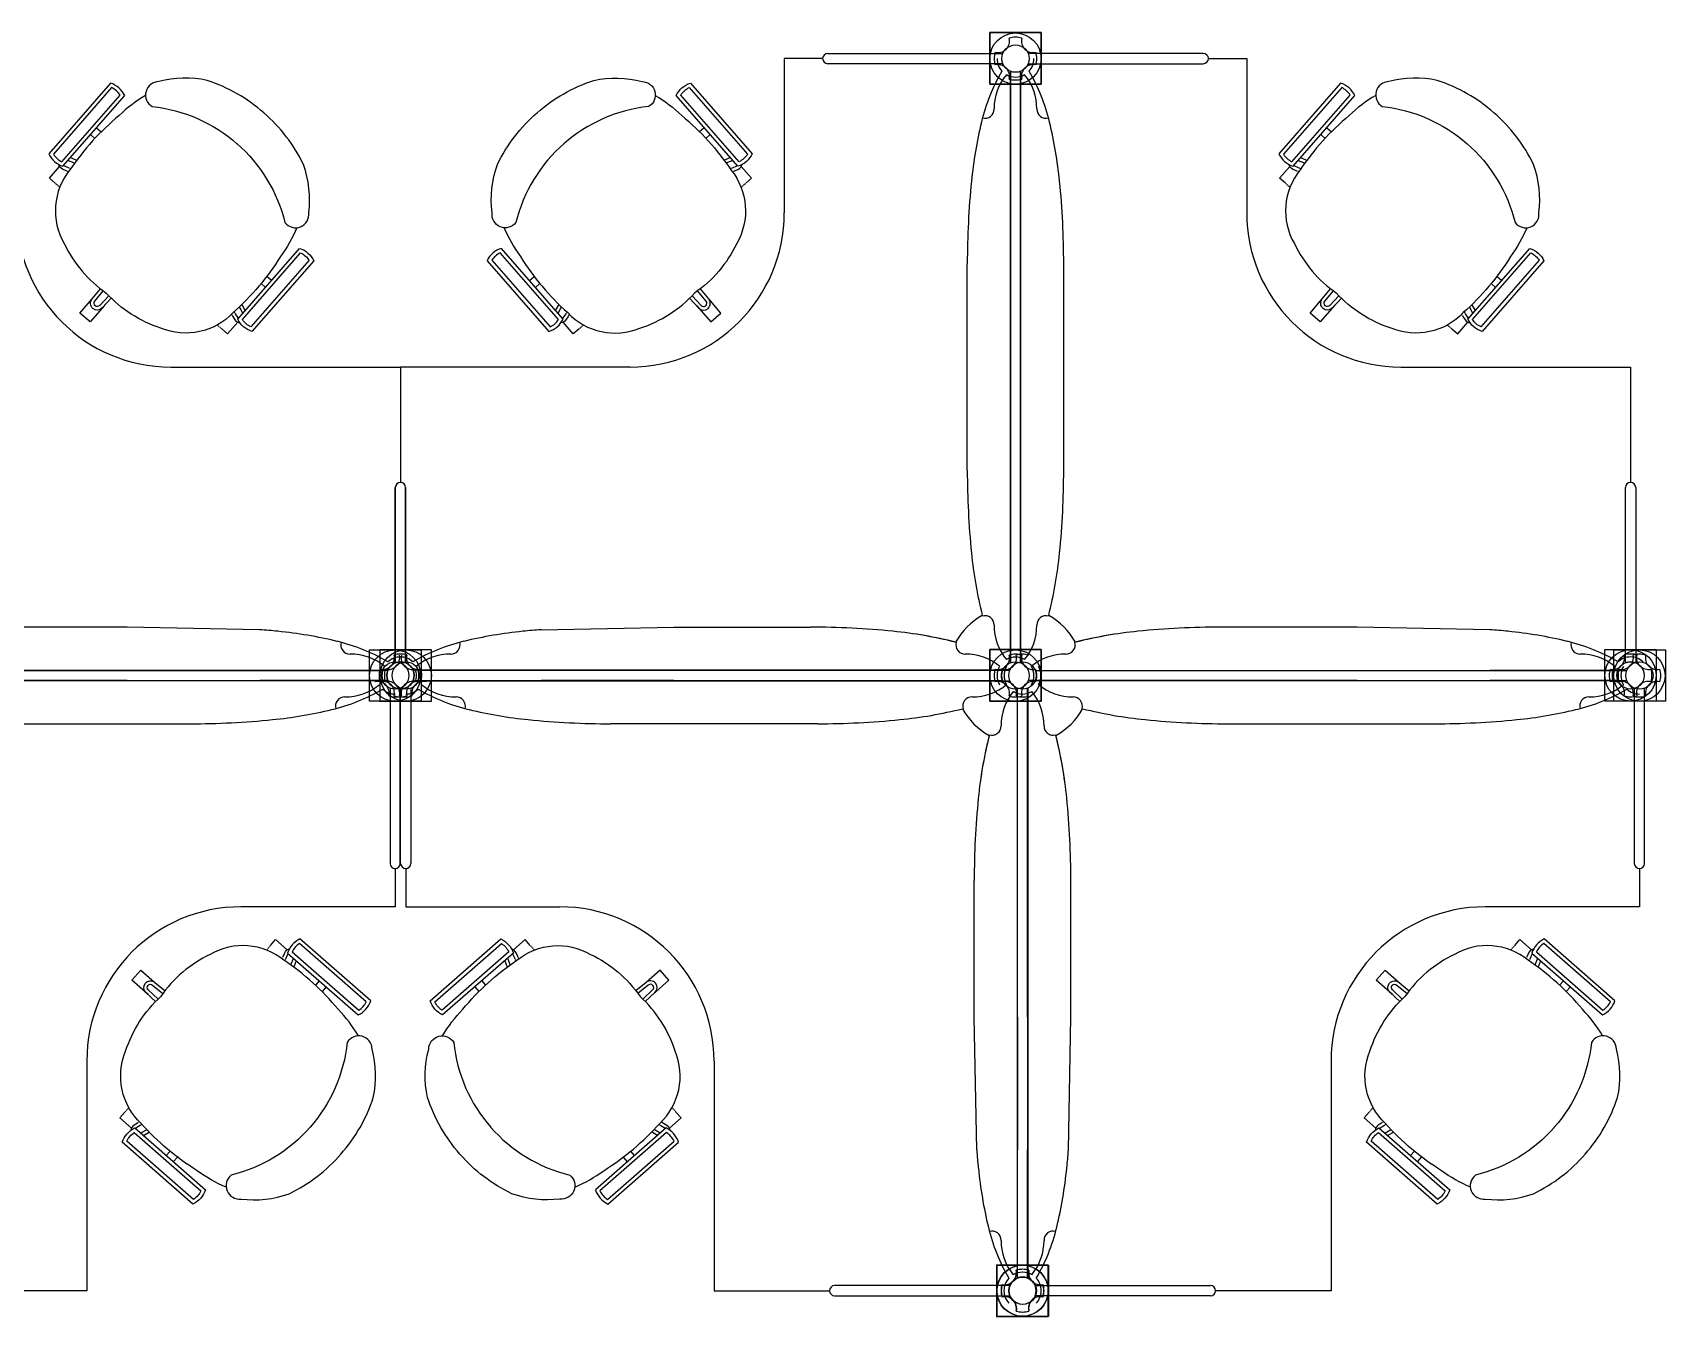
# Model space of a CAD drawing. Header units: centimetres. Extents: x 534 to 2907, y -1306 to 581.
# Drawn here: x 1540.4 to 1962.3, y -1306.2 to -974.5 of the extents above; entities that cross this region are included whole.
import ezdxf

# ---------------------------------------------------------------- set-up
doc = ezdxf.new("R2010")
doc.units = ezdxf.units.CM
doc.linetypes.add('CACHE', pattern=[0.375, 0.25, -0.125])
doc.layers.add('layer_1', color=175, linetype='Continuous')
doc.layers.add('layer_2', color=251, linetype='Continuous')

msp = doc.modelspace()

# ---------------------------------------------------------------- linework, layer by layer
at = {"layer": 'layer_1'}
for p, q in [((1734.59, -981.22), (1734.59, -1021.06)), ((1745.83, -979.9), (1791.12, -979.9)), ((1791.12, -982.55), (1745.83, -982.55)), ((1842.88, -979.9), (1797.59, -979.9)), ((1797.59, -982.55), (1842.88, -982.55)), ((1854.11, -981.22), (1854.11, -1021.06)), ((1793.03, -984.5), (1793.03, -1137.34)), ((1793.03, -1137.34), (1793.03, -984.5)), ((1795.68, -1137.34), (1795.68, -984.5)), ((1795.68, -984.5), (1795.68, -1137.34)), ((1556.91, -999.06), (1558.12, -1000.12)), ((1713.92, -999.06), (1712.71, -1000.12)), ((1874.78, -999.06), (1875.99, -1000.12)), ((1555.34, -1000.86), (1556.46, -1001.84)), ((1715.49, -1000.86), (1714.37, -1001.84)), ((1873.21, -1000.86), (1874.34, -1001.84)), ((1602.08, -1038.55), (1600.87, -1037.49)), ((1668.75, -1038.55), (1669.96, -1037.49)), ((1919.96, -1038.55), (1918.75, -1037.49)), ((1600.51, -1040.35), (1599.39, -1039.36)), ((1670.32, -1040.35), (1671.44, -1039.36)), ((1918.39, -1040.35), (1917.26, -1039.36)), ((1576.07, -1060.9), (1635.41, -1060.9)), ((1635.41, -1060.9), (1635.41, -1090.73)), ((1694.75, -1060.9), (1635.41, -1060.9)), ((1635.41, -1060.9), (1635.41, -1090.73)), ((1635.41, -1060.9), (1635.41, -1090.73)), ((1635.41, -1060.9), (1635.41, -1090.73)), ((1893.95, -1060.9), (1953.29, -1060.9)), ((1953.29, -1060.9), (1953.29, -1090.73)), ((1634.09, -1137.34), (1634.09, -1092.05)), ((1634.09, -1092.05), (1634.09, -1137.34)), ((1634.09, -1092.05), (1634.09, -1137.34)), ((1634.09, -1137.34), (1634.09, -1092.05)), ((1636.74, -1092.05), (1636.74, -1137.34)), ((1636.74, -1137.34), (1636.74, -1092.05)), ((1636.74, -1137.34), (1636.74, -1092.05)), ((1636.74, -1092.05), (1636.74, -1137.34)), ((1951.97, -1137.34), (1951.97, -1092.05)), ((1954.62, -1092.05), (1954.62, -1137.34)), ((1477.93, -1139.29), (1630.77, -1139.29)), ((1630.77, -1141.94), (1477.93, -1141.94)), ((1479.75, -1139.25), (1599.08, -1139.25)), ((1564.77, -1141.9), (1479.75, -1141.9)), ((1599.04, -1139.25), (1632.14, -1139.25)), ((1632.14, -1141.9), (1599.04, -1141.9)), ((1671.79, -1139.25), (1638.69, -1139.25)), ((1638.69, -1141.9), (1671.79, -1141.9)), ((1792.9, -1139.29), (1640.05, -1139.29)), ((1640.05, -1141.94), (1792.9, -1141.94)), ((1791.08, -1139.25), (1671.75, -1139.25)), ((1706.05, -1141.9), (1791.08, -1141.9)), ((1882.65, -1141.9), (1797.63, -1141.9)), ((1799.45, -1139.29), (1952.29, -1139.29)), ((1952.29, -1141.94), (1799.45, -1141.94)), ((1916.92, -1139.25), (1950.02, -1139.25)), ((1950.02, -1141.9), (1916.92, -1141.9)), ((1632.72, -1143.85), (1632.72, -1189.14)), ((1635.37, -1189.14), (1635.37, -1143.85)), ((1635.46, -1189.14), (1635.46, -1143.85)), ((1638.1, -1143.85), (1638.1, -1189.14)), ((1794.81, -1143.89), (1794.81, -1263.22)), ((1794.89, -1228.91), (1794.89, -1143.89)), ((1797.46, -1228.91), (1797.46, -1143.89)), ((1797.54, -1143.89), (1797.54, -1263.22)), ((1954.24, -1143.85), (1954.24, -1189.14)), ((1956.89, -1189.14), (1956.89, -1143.85)), ((1634.05, -1200.37), (1594.21, -1200.37)), ((1636.78, -1200.37), (1676.62, -1200.37)), ((1955.57, -1200.37), (1915.73, -1200.37)), ((1614.41, -1219.48), (1613.43, -1220.6)), ((1616.2, -1221.05), (1615.15, -1222.26)), ((1654.62, -1221.05), (1655.68, -1222.26)), ((1656.42, -1219.48), (1657.4, -1220.6)), ((1935.93, -1219.48), (1934.95, -1220.6)), ((1937.73, -1221.05), (1936.67, -1222.26)), ((1554.37, -1240.21), (1554.37, -1299.55)), ((1716.46, -1240.21), (1716.46, -1299.55)), ((1875.89, -1240.21), (1875.89, -1299.55)), ((1574.92, -1264.65), (1575.9, -1263.53)), ((1576.72, -1266.22), (1577.78, -1265.01)), ((1694.11, -1266.22), (1693.05, -1265.01)), ((1695.91, -1264.65), (1694.92, -1263.53)), ((1794.81, -1263.18), (1794.81, -1296.28)), ((1794.89, -1296.28), (1794.89, -1263.18)), ((1797.46, -1296.28), (1797.46, -1263.18)), ((1797.54, -1263.18), (1797.54, -1296.28)), ((1896.44, -1264.65), (1897.43, -1263.53)), ((1898.24, -1266.22), (1899.3, -1265.01)), ((1792.9, -1298.23), (1747.61, -1298.23)), ((1799.45, -1298.23), (1844.74, -1298.23)), ((1554.37, -1299.55), (1524.54, -1299.55)), ((1716.46, -1299.55), (1746.29, -1299.55)), ((1747.61, -1300.88), (1792.9, -1300.88)), ((1844.74, -1300.88), (1799.45, -1300.88)), ((1875.89, -1299.55), (1846.06, -1299.55))]:
    msp.add_line(p, q, dxfattribs=at)
at = {"layer": 'layer_1', "linetype": 'Continuous'}
for p, q in [((1744.5, -981.22), (1734.59, -981.22)), ((1844.2, -981.22), (1854.11, -981.22)), ((1564.77, -1141.9), (1599.04, -1141.9)), ((1706.05, -1141.9), (1671.79, -1141.9)), ((1882.65, -1141.9), (1916.92, -1141.9)), ((1634.05, -1190.47), (1634.05, -1200.37)), ((1636.78, -1190.47), (1636.78, -1200.37)), ((1955.57, -1190.47), (1955.57, -1200.37)), ((1794.89, -1228.91), (1794.89, -1263.18)), ((1797.46, -1228.91), (1797.46, -1263.18))]:
    msp.add_line(p, q, dxfattribs=at)
for points in [[(1787.73, -974.51), (1787.73, -987.84), (1800.97, -987.84), (1800.97, -974.51)], [(1800.97, -974.51), (1800.97, -987.84), (1787.73, -987.84), (1787.73, -974.51)], [(1640.76, -1147.24), (1627.42, -1147.24), (1627.42, -1133.99), (1640.76, -1133.99)], [(1630.07, -1147.24), (1643.4, -1147.24), (1643.4, -1133.99), (1630.07, -1133.99)], [(1787.73, -1133.91), (1787.73, -1147.24), (1800.97, -1147.24), (1800.97, -1133.91)], [(1800.97, -1133.91), (1800.97, -1147.24), (1787.73, -1147.24), (1787.73, -1133.91)], [(1959.91, -1133.87), (1959.91, -1147.2), (1946.67, -1147.2), (1946.67, -1133.87)], [(1962.28, -1147.24), (1948.95, -1147.24), (1948.95, -1133.99), (1962.28, -1133.99)], [(1789.43, -1306.18), (1802.76, -1306.18), (1802.76, -1292.93), (1789.43, -1292.93)], [(1802.92, -1306.18), (1789.59, -1306.18), (1789.59, -1292.93), (1802.92, -1292.93)]]:
    msp.add_lwpolyline(points, close=True, dxfattribs=at)
at = {"layer": 'layer_1'}
for points in [[(1593.12, -1003.16, -0.155221), (1605.56, -1023.6, 0.75956), (1611.72, -1021.03, 0.12086), (1610.35, -1008.61, 0.103151), (1600.1, -995.23, 0.103151), (1585.47, -986.86, 0.12086), (1572.98, -987.17, 0.75956), (1571.26, -993.61, -0.155221), (1593.18, -1003.21)], [(1677.71, -1003.16, 0.155221), (1665.26, -1023.6, -0.75956), (1659.11, -1021.03, -0.12086), (1660.48, -1008.61, -0.103151), (1670.72, -995.23, -0.103151), (1685.36, -986.86, -0.12086), (1697.85, -987.17, -0.75956), (1699.57, -993.61, 0.155221), (1677.65, -1003.21)], [(1911, -1003.16, -0.155221), (1923.44, -1023.6, 0.75956), (1929.6, -1021.03, 0.12086), (1928.23, -1008.61, 0.103151), (1917.98, -995.23, 0.103151), (1903.35, -986.86, 0.12086), (1890.86, -987.17, 0.75956), (1889.14, -993.61, -0.155221), (1911.06, -1003.21)], [(1569.56, -990.72, 0.057489), (1562.71, -995.94, 0.071475), (1550, -1009.97, 0.311745), (1548.53, -1029.01, 0.130308), (1559.4, -1041.79)], [(1701.27, -990.72, -0.057489), (1708.12, -995.94, -0.071475), (1720.83, -1009.97, -0.311745), (1722.3, -1029.01, -0.130308), (1711.42, -1041.79)], [(1887.43, -990.72, 0.057489), (1880.58, -995.94, 0.071475), (1867.88, -1009.97, 0.311745), (1866.41, -1029.01, 0.130308), (1877.28, -1041.79)], [(1549.52, -1007.51), (1550.9, -1008.05, 0.491323)], [(1550.15, -1006.79), (1551.52, -1007.33, 0.491323)], [(1720.68, -1006.79), (1719.3, -1007.33, -0.491323)], [(1721.3, -1007.51), (1719.93, -1008.05, -0.491323)], [(1867.4, -1007.51), (1868.77, -1008.05, 0.491323)], [(1868.03, -1006.79), (1869.4, -1007.33, 0.491323)], [(1549.03, -1010.19), (1548.08, -1009.75, -0.22938), (1547.11, -1008.56)], [(1549.64, -1009.48), (1548.46, -1008.93, -0.040993), (1548.34, -1008.86)], [(1721.18, -1009.48), (1722.37, -1008.93, 0.040993), (1722.49, -1008.86)], [(1721.8, -1010.19), (1722.74, -1009.75, 0.22938), (1723.71, -1008.56)], [(1866.91, -1010.19), (1865.96, -1009.75, -0.22938), (1864.99, -1008.56)], [(1867.52, -1009.48), (1866.34, -1008.93, -0.040993), (1866.22, -1008.86)], [(1608.66, -1024.9, -0.057489), (1604.4, -1032.38, -0.071475), (1592.19, -1046.85, -0.311745), (1573.52, -1050.85, -0.130308), (1559.4, -1041.79)], [(1662.17, -1024.9, 0.057489), (1666.43, -1032.38, 0.071475), (1678.64, -1046.85, 0.311745), (1697.3, -1050.85, 0.130308), (1711.43, -1041.79)], [(1926.53, -1024.9, -0.057489), (1922.28, -1032.38, -0.071475), (1910.07, -1046.85, -0.311745), (1891.4, -1050.85, -0.130308), (1877.28, -1041.79)], [(1560.69, -1043.13), (1558.38, -1045.63, -0.971301), (1555.74, -1043.32), (1557.9, -1040.69, 0.491323)], [(1560.06, -1042.49), (1557.72, -1045.02, -0.971301), (1556.43, -1043.89), (1558.62, -1041.23, 0.491323)], [(1710.13, -1043.13), (1712.45, -1045.63, 0.971301), (1715.09, -1043.32), (1712.92, -1040.69, -0.491323)], [(1710.77, -1042.49), (1713.11, -1045.02, 0.971301), (1714.4, -1043.89), (1712.21, -1041.23, -0.491323)], [(1878.57, -1043.13), (1876.26, -1045.63, -0.971301), (1873.62, -1043.32), (1875.78, -1040.69, 0.491323)], [(1877.94, -1042.49), (1875.6, -1045.02, -0.971301), (1874.31, -1043.89), (1876.5, -1041.23, 0.491323)], [(1594.69, -1047), (1593.96, -1045.69, -0.491323)], [(1595.32, -1046.29), (1594.58, -1044.97, -0.491323)], [(1675.51, -1046.29), (1676.25, -1044.97, 0.491323)], [(1676.14, -1047), (1676.87, -1045.69, 0.491323)], [(1912.57, -1047), (1911.83, -1045.69, -0.491323)], [(1913.2, -1046.29), (1912.46, -1044.97, -0.491323)], [(1592.09, -1047.82), (1592.65, -1048.7, 0.230699), (1593.96, -1049.51)], [(1592.7, -1047.12), (1593.4, -1048.22, 0.049806), (1593.51, -1048.35)], [(1678.74, -1047.82), (1678.18, -1048.7, -0.230699), (1676.87, -1049.51)], [(1678.12, -1047.12), (1677.42, -1048.22, -0.049806), (1677.32, -1048.35)], [(1909.97, -1047.82), (1910.53, -1048.7, 0.230699), (1911.84, -1049.51)], [(1910.58, -1047.12), (1911.28, -1048.22, 0.049806), (1911.39, -1048.35)], [(1624.55, -1233.7, 0.057489), (1619.33, -1226.85, 0.071475), (1605.3, -1214.14, 0.311745), (1586.26, -1212.67, 0.130308), (1573.47, -1223.54)], [(1646.28, -1233.7, -0.057489), (1651.5, -1226.85, -0.071475), (1665.53, -1214.14, -0.311745), (1684.57, -1212.67, -0.130308), (1697.35, -1223.54)], [(1946.07, -1233.7, 0.057489), (1940.85, -1226.85, 0.071475), (1926.82, -1214.14, 0.311745), (1907.78, -1212.67, 0.130308), (1894.99, -1223.54)], [(1605.08, -1213.17), (1605.52, -1212.22, -0.22938), (1606.7, -1211.25)], [(1605.79, -1213.79), (1606.33, -1212.6, -0.040993), (1606.4, -1212.48)], [(1607.76, -1213.66), (1607.22, -1215.04, 0.491323)], [(1608.48, -1214.29), (1607.94, -1215.66, 0.491323)], [(1662.35, -1214.29), (1662.89, -1215.66, -0.491323)], [(1663.07, -1213.66), (1663.61, -1215.04, -0.491323)], [(1665.74, -1213.17), (1665.31, -1212.22, 0.22938), (1664.12, -1211.25)], [(1665.04, -1213.79), (1664.49, -1212.6, 0.040993), (1664.42, -1212.48)], [(1926.6, -1213.17), (1927.04, -1212.22, -0.22938), (1928.23, -1211.25)], [(1927.31, -1213.79), (1927.86, -1212.6, -0.040993), (1927.93, -1212.48)], [(1929.28, -1213.66), (1928.74, -1215.04, 0.491323)], [(1930, -1214.29), (1929.46, -1215.66, 0.491323)], [(1572.14, -1224.84), (1569.64, -1222.52, -0.971301), (1571.95, -1219.88), (1574.58, -1222.04, 0.491323)], [(1572.77, -1224.2), (1570.25, -1221.86, -0.971301), (1571.38, -1220.57), (1574.04, -1222.76, 0.491323)], [(1698.69, -1224.84), (1701.19, -1222.52, 0.971301), (1698.88, -1219.88), (1696.25, -1222.04, -0.491323)], [(1698.05, -1224.2), (1700.58, -1221.86, 0.971301), (1699.45, -1220.57), (1696.79, -1222.76, -0.491323)], [(1893.66, -1224.84), (1891.16, -1222.52, -0.971301), (1893.47, -1219.88), (1896.1, -1222.04, 0.491323)], [(1894.3, -1224.2), (1891.77, -1221.86, -0.971301), (1892.9, -1220.57), (1895.56, -1222.76, 0.491323)], [(1590.37, -1272.8, -0.057489), (1582.88, -1268.54, -0.071475), (1568.41, -1256.33, -0.311745), (1564.41, -1237.66, -0.130308), (1573.48, -1223.54)], [(1680.46, -1272.8, 0.057489), (1687.94, -1268.54, 0.071475), (1702.41, -1256.33, 0.311745), (1706.41, -1237.66, 0.130308), (1697.35, -1223.54)], [(1911.89, -1272.8, -0.057489), (1904.41, -1268.54, -0.071475), (1889.94, -1256.33, -0.311745), (1885.93, -1237.66, -0.130308), (1895, -1223.54)], [(1612.11, -1257.26, -0.155221), (1591.67, -1269.7, 0.75956), (1594.24, -1275.86, 0.12086), (1606.66, -1274.49, 0.103151), (1620.04, -1264.24, 0.103151), (1628.41, -1249.61, 0.12086), (1628.1, -1237.12, 0.75956), (1621.66, -1235.4, -0.155221), (1612.06, -1257.32)], [(1658.72, -1257.26, 0.155221), (1679.16, -1269.7, -0.75956), (1676.59, -1275.86, -0.12086), (1664.17, -1274.49, -0.103151), (1650.79, -1264.24, -0.103151), (1642.42, -1249.61, -0.12086), (1642.73, -1237.12, -0.75956), (1649.17, -1235.4, 0.155221), (1658.77, -1257.32)], [(1933.63, -1257.26, -0.155221), (1913.19, -1269.7, 0.75956), (1915.76, -1275.86, 0.12086), (1928.18, -1274.49, 0.103151), (1941.56, -1264.24, 0.103151), (1949.93, -1249.61, 0.12086), (1949.62, -1237.12, 0.75956), (1943.18, -1235.4, -0.155221), (1933.58, -1257.32)], [(1567.45, -1256.23), (1566.57, -1256.79, 0.230699), (1565.76, -1258.1)], [(1568.15, -1256.84), (1567.05, -1257.55, 0.049806), (1566.91, -1257.65)], [(1702.68, -1256.84), (1703.78, -1257.55, -0.049806), (1703.91, -1257.65)], [(1703.38, -1256.23), (1704.26, -1256.79, -0.230699), (1705.06, -1258.1)], [(1888.97, -1256.23), (1888.09, -1256.79, 0.230699), (1887.28, -1258.1)], [(1889.67, -1256.84), (1888.57, -1257.55, 0.049806), (1888.44, -1257.65)], [(1568.26, -1258.83), (1569.58, -1258.1, -0.491323)], [(1568.98, -1259.46), (1570.3, -1258.72, -0.491323)], [(1701.85, -1259.46), (1700.53, -1258.72, 0.491323)], [(1702.56, -1258.83), (1701.25, -1258.1, 0.491323)], [(1889.79, -1258.83), (1891.1, -1258.1, -0.491323)], [(1890.5, -1259.46), (1891.82, -1258.72, -0.491323)]]:
    msp.add_lwpolyline(points, format="xyb", dxfattribs=at)
for points in [[(1544.52, -1005.81, 0.207753), (1548.2, -1009.03), (1564.17, -990.76, 0.207753), (1560.49, -987.54)], [(1726.31, -1005.81, -0.207753), (1722.63, -1009.03), (1706.66, -990.76, -0.207753), (1710.34, -987.54)], [(1862.4, -1005.81, 0.207753), (1866.07, -1009.03), (1882.04, -990.76, 0.207753), (1878.37, -987.54)], [(1597.05, -1051.73, -0.207753), (1593.37, -1048.51), (1609.34, -1030.24, -0.207753), (1613.02, -1033.46)], [(1673.78, -1051.73, 0.207753), (1677.46, -1048.51), (1661.49, -1030.24, 0.207753), (1657.81, -1033.46)], [(1914.92, -1051.73, -0.207753), (1911.25, -1048.51), (1927.22, -1030.24, -0.207753), (1930.9, -1033.46)], [(1609.45, -1208.66, 0.207753), (1606.24, -1212.34), (1624.51, -1228.31, 0.207753), (1627.73, -1224.63)], [(1661.37, -1208.66, -0.207753), (1664.59, -1212.34), (1646.32, -1228.31, -0.207753), (1643.1, -1224.63)], [(1930.98, -1208.66, 0.207753), (1927.76, -1212.34), (1946.03, -1228.31, 0.207753), (1949.25, -1224.63)], [(1563.54, -1261.19, -0.207753), (1566.75, -1257.51), (1585.02, -1273.48, -0.207753), (1581.81, -1277.16)], [(1707.29, -1261.19, 0.207753), (1704.07, -1257.51), (1685.8, -1273.48, 0.207753), (1689.02, -1277.16)], [(1885.06, -1261.19, -0.207753), (1888.28, -1257.51), (1906.55, -1273.48, -0.207753), (1903.33, -1277.16)]]:
    msp.add_lwpolyline(points, format="xyb", close=True, dxfattribs=at)
at = {"layer": 'layer_1', "linetype": 'CACHE'}
for points in [[(1550.9, -1008.05), (1551.25, -1008.19, 0.491323)], [(1551.52, -1007.33), (1551.79, -1007.44, 0.491323)], [(1719.3, -1007.33), (1719.03, -1007.44, -0.491323)], [(1719.93, -1008.05), (1719.58, -1008.19, -0.491323)], [(1868.77, -1008.05), (1869.12, -1008.19, 0.491323)], [(1869.4, -1007.33), (1869.67, -1007.44, 0.491323)], [(1549.62, -1010.46), (1549.03, -1010.19, -0.971301)], [(1550.17, -1009.72), (1549.64, -1009.48, -0.971301)], [(1720.66, -1009.72), (1721.18, -1009.48, 0.971301)], [(1721.21, -1010.46), (1721.8, -1010.19, 0.971301)], [(1867.5, -1010.46), (1866.91, -1010.19, -0.971301)], [(1868.05, -1009.72), (1867.52, -1009.48, -0.971301)], [(1593.96, -1045.69), (1593.79, -1045.39, -0.491323)], [(1594.58, -1044.97), (1594.46, -1044.74, -0.491323)], [(1676.25, -1044.97), (1676.37, -1044.74, 0.491323)], [(1676.87, -1045.69), (1677.04, -1045.39, 0.491323)], [(1911.83, -1045.69), (1911.67, -1045.39, -0.491323)], [(1912.46, -1044.97), (1912.33, -1044.74, -0.491323)], [(1591.76, -1047.3), (1592.09, -1047.82, 0.971301)], [(1592.41, -1046.66), (1592.7, -1047.12, 0.971301)], [(1678.42, -1046.66), (1678.12, -1047.12, -0.971301)], [(1679.07, -1047.3), (1678.74, -1047.82, -0.971301)], [(1909.63, -1047.3), (1909.97, -1047.82, 0.971301)], [(1910.29, -1046.66), (1910.58, -1047.12, 0.971301)], [(1604.81, -1213.76), (1605.08, -1213.17, -0.971301)], [(1605.54, -1214.31), (1605.79, -1213.79, -0.971301)], [(1607.22, -1215.04), (1607.08, -1215.39, 0.491323)], [(1663.61, -1215.04), (1663.75, -1215.39, -0.491323)], [(1665.28, -1214.31), (1665.04, -1213.79, 0.971301)], [(1666.02, -1213.76), (1665.74, -1213.17, 0.971301)], [(1926.33, -1213.76), (1926.6, -1213.17, -0.971301)], [(1927.07, -1214.31), (1927.31, -1213.79, -0.971301)], [(1928.74, -1215.04), (1928.6, -1215.39, 0.491323)], [(1607.94, -1215.66), (1607.83, -1215.94, 0.491323)], [(1662.89, -1215.66), (1663, -1215.94, -0.491323)], [(1929.46, -1215.66), (1929.35, -1215.94, 0.491323)], [(1567.97, -1255.9), (1567.45, -1256.23, 0.971301)], [(1568.61, -1256.55), (1568.15, -1256.84, 0.971301)], [(1702.22, -1256.55), (1702.68, -1256.84, -0.971301)], [(1702.86, -1255.9), (1703.38, -1256.23, -0.971301)], [(1889.49, -1255.9), (1888.97, -1256.23, 0.971301)], [(1890.13, -1256.55), (1889.67, -1256.84, 0.971301)], [(1569.58, -1258.1), (1569.88, -1257.93, -0.491323)], [(1570.3, -1258.72), (1570.53, -1258.6, -0.491323)], [(1700.53, -1258.72), (1700.3, -1258.6, 0.491323)], [(1701.25, -1258.1), (1700.94, -1257.93, 0.491323)], [(1891.1, -1258.1), (1891.4, -1257.93, -0.491323)], [(1891.82, -1258.72), (1892.05, -1258.6, -0.491323)]]:
    msp.add_lwpolyline(points, format="xyb", dxfattribs=at)
at = {"layer": 'layer_1'}
for points in [[(1546.2, -1013.42), (1544.71, -1012.12), (1547.34, -1009.1)], [(1724.63, -1013.42), (1726.12, -1012.12), (1723.48, -1009.1)], [(1864.08, -1013.42), (1862.59, -1012.12), (1865.22, -1009.1)], [(1558.9, -1045.04), (1555.22, -1049.25), (1552.59, -1046.95), (1555.75, -1043.32)], [(1711.92, -1045.04), (1715.6, -1049.25), (1718.24, -1046.95), (1715.08, -1043.32)], [(1876.78, -1045.04), (1873.1, -1049.25), (1870.46, -1046.95), (1873.63, -1043.32)], [(1589.26, -1051.06), (1590.75, -1052.36), (1593.39, -1049.35)], [(1681.57, -1051.06), (1680.07, -1052.36), (1677.44, -1049.35)], [(1907.14, -1051.06), (1908.63, -1052.36), (1911.26, -1049.35)], [(1601.85, -1210.34), (1603.15, -1208.85), (1606.17, -1211.48)], [(1668.98, -1210.34), (1667.68, -1208.85), (1664.66, -1211.48)], [(1923.37, -1210.34), (1924.67, -1208.85), (1927.69, -1211.48)], [(1570.23, -1223.04), (1566.02, -1219.36), (1568.32, -1216.73), (1571.94, -1219.89)], [(1700.6, -1223.04), (1704.81, -1219.36), (1702.51, -1216.73), (1698.88, -1219.89)], [(1891.75, -1223.04), (1887.54, -1219.36), (1889.84, -1216.73), (1893.47, -1219.89)], [(1564.21, -1253.4), (1562.9, -1254.89), (1565.92, -1257.53)], [(1706.62, -1253.4), (1707.92, -1254.89), (1704.91, -1257.53)], [(1885.73, -1253.4), (1884.43, -1254.89), (1887.44, -1257.53)]]:
    msp.add_lwpolyline(points, dxfattribs=at)
at = {"layer": 'layer_1', "linetype": 'CACHE'}
for points in [[(1547.5, -1014.2), (1547.32, -1014.4), (1546.2, -1013.42)], [(1723.33, -1014.2), (1723.51, -1014.4), (1724.63, -1013.42)], [(1865.38, -1014.2), (1865.2, -1014.4), (1864.08, -1013.42)], [(1588.26, -1049.94), (1588.14, -1050.08), (1589.26, -1051.06)], [(1682.57, -1049.94), (1682.69, -1050.08), (1681.57, -1051.06)], [(1906.14, -1049.94), (1906.02, -1050.08), (1907.14, -1051.06)], [(1601.07, -1211.64), (1600.87, -1211.46), (1601.85, -1210.34)], [(1669.75, -1211.64), (1669.96, -1211.46), (1668.98, -1210.34)], [(1922.59, -1211.64), (1922.39, -1211.46), (1923.37, -1210.34)], [(1565.33, -1252.4), (1565.19, -1252.28), (1564.21, -1253.4)], [(1705.5, -1252.4), (1705.64, -1252.28), (1706.62, -1253.4)], [(1886.85, -1252.4), (1886.71, -1252.28), (1885.73, -1253.4)]]:
    msp.add_lwpolyline(points, dxfattribs=at)
at = {"layer": 'layer_1'}
for centre, radius, start, end in [((1745.83, -981.22), 1.32, 90, 270), ((1842.88, -981.22), 1.32, 270, 90), ((1635.41, -1092.05), 1.32, 0, 180), ((1635.41, -1092.05), 1.32, 0, 180), ((1635.41, -1092.05), 1.32, 0, 180), ((1635.41, -1092.05), 1.32, 0, 180), ((1635.41, -1092.05), 1.32, 0, 180), ((1635.41, -1092.05), 1.32, 0, 180), ((1635.41, -1092.05), 1.32, 0, 180), ((1635.41, -1092.05), 1.32, 0, 180), ((1953.29, -1092.05), 1.32, 0, 180), ((1953.29, -1092.05), 1.32, 0, 180), ((1635.41, -1140.62), 3.53, 67.9757, 112.0243), ((1635.41, -1140.62), 3.53, 67.9757, 112.0243), ((1635.41, -1140.62), 3.53, 67.9757, 112.0243), ((1635.41, -1140.62), 3.53, 67.9757, 112.0243), ((1953.29, -1140.62), 3.53, 67.9757, 112.0243), ((1635.41, -1140.58), 3.53, 157.9757, 202.0243), ((1635.41, -1140.58), 3.53, 157.9757, 202.0243), ((1635.41, -1140.58), 3.53, 337.9757, 22.0243), ((1635.41, -1140.58), 3.53, 337.9757, 22.0243), ((1953.29, -1140.58), 3.53, 157.9757, 202.0243), ((1634.05, -1189.14), 1.32, 180, 0), ((1636.78, -1189.14), 1.32, 180, 0), ((1955.57, -1189.14), 1.32, 180, 0), ((1747.61, -1299.55), 1.32, 90, 270), ((1747.61, -1299.55), 1.32, 90, 270), ((1796.17, -1299.55), 3.53, 157.9757, 202.0243), ((1796.14, -1299.55), 3.53, 67.9757, 112.0243), ((1796.21, -1299.55), 3.53, 67.9757, 112.0243), ((1796.17, -1299.55), 3.53, 337.9757, 22.0243), ((1844.74, -1299.55), 1.32, 270, 90), ((1844.74, -1299.55), 1.32, 270, 90)]:
    msp.add_arc(centre, radius, start, end, dxfattribs=at)
at = {"layer": 'layer_1', "linetype": 'Continuous'}
for centre, start, end in [((1576.07, -1021.06), 180, 270), ((1694.75, -1021.06), 270, 0), ((1893.95, -1021.06), 180, 270), ((1594.21, -1240.21), 90, 180), ((1676.62, -1240.21), 0, 90), ((1915.73, -1240.21), 90, 180)]:
    msp.add_arc(centre, 39.84, start, end, dxfattribs=at)
at = {"layer": 'layer_2', "linetype": 'Continuous'}
for p, q in [((1781.9, -1087.6), (1781.9, -1034.2)), ((1806.8, -1087.6), (1806.8, -1034.2)), ((1564.77, -1128.13), (1529.45, -1128.13)), ((1564.77, -1128.13), (1529.45, -1128.13)), ((1599.04, -1128.77), (1564.77, -1128.13)), ((1671.79, -1128.77), (1706.05, -1128.13)), ((1706.05, -1128.13), (1741.37, -1128.13)), ((1706.05, -1128.13), (1741.37, -1128.13)), ((1882.65, -1128.13), (1847.33, -1128.13)), ((1882.65, -1128.13), (1847.33, -1128.13)), ((1916.92, -1128.77), (1882.65, -1128.13)), ((1527.67, -1153.07), (1581.07, -1153.07)), ((1743.16, -1153.07), (1689.76, -1153.07)), ((1849.19, -1153.07), (1902.59, -1153.07)), ((1783.69, -1228.91), (1783.69, -1193.6)), ((1783.69, -1228.91), (1783.69, -1193.6)), ((1808.66, -1228.91), (1808.66, -1193.6)), ((1808.66, -1228.91), (1808.66, -1193.6)), ((1784.33, -1263.18), (1783.69, -1228.91)), ((1808.02, -1263.18), (1808.66, -1228.91))]:
    msp.add_line(p, q, dxfattribs=at)
for points in [[(1545.73, -1005.94, 0.143707), (1547.9, -1007.85), (1562.96, -990.63, 0.143707), (1560.78, -988.72)], [(1725.1, -1005.94, -0.143707), (1722.92, -1007.85), (1707.87, -990.63, -0.143707), (1710.05, -988.72)], [(1863.6, -1005.94, 0.143707), (1865.78, -1007.85), (1880.84, -990.63, 0.143707), (1878.66, -988.72)], [(1596.76, -1050.55, -0.143707), (1594.58, -1048.65), (1609.63, -1031.42, -0.143707), (1611.81, -1033.33)], [(1674.07, -1050.55, 0.143707), (1676.25, -1048.65), (1661.19, -1031.42, 0.143707), (1659.02, -1033.33)], [(1914.63, -1050.55, -0.143707), (1912.46, -1048.65), (1927.51, -1031.42, -0.143707), (1929.69, -1033.33)], [(1609.32, -1209.87, 0.143707), (1607.42, -1212.04), (1624.64, -1227.1, 0.143707), (1626.55, -1224.92)], [(1661.5, -1209.87, -0.143707), (1663.41, -1212.04), (1646.18, -1227.1, -0.143707), (1644.28, -1224.92)], [(1930.85, -1209.87, 0.143707), (1928.94, -1212.04), (1946.16, -1227.1, 0.143707), (1948.07, -1224.92)], [(1564.72, -1260.9, -0.143707), (1566.62, -1258.72), (1583.84, -1273.77, -0.143707), (1581.94, -1275.95)], [(1706.11, -1260.9, 0.143707), (1704.2, -1258.72), (1686.98, -1273.77, 0.143707), (1688.89, -1275.95)], [(1886.24, -1260.9, -0.143707), (1888.14, -1258.72), (1905.37, -1273.77, -0.143707), (1903.46, -1275.95)]]:
    msp.add_lwpolyline(points, format="xyb", close=True, dxfattribs=at)
for centre, radius in [((1794.35, -981.22), 6.62), ((1794.35, -981.22), 6.62), ((1794.35, -981.22, 89.18), 3.53), ((1794.35, -981.22, 89.18), 3.53), ((1634.05, -1140.62), 6.62), ((1636.78, -1140.62), 6.62), ((1794.35, -1140.62), 6.62), ((1794.35, -1140.62), 6.62), ((1953.29, -1140.58), 6.62), ((1955.57, -1140.62), 6.62), ((1634.05, -1140.62, 89.18), 3.53), ((1635.41, -1140.58), 3.53), ((1635.41, -1140.58), 3.53), ((1635.41, -1140.58), 3.53), ((1635.41, -1140.58), 3.53), ((1636.78, -1140.62, 89.18), 3.53), ((1794.35, -1140.62), 3.53), ((1794.35, -1140.62), 3.53), ((1796.17, -1140.62), 3.53), ((1796.17, -1140.62), 3.53), ((1953.29, -1140.58), 3.53), ((1955.57, -1140.62, 89.18), 3.53), ((1796.14, -1299.55), 6.62), ((1796.21, -1299.55), 6.62), ((1796.14, -1299.55), 3.53), ((1796.21, -1299.55), 3.53)]:
    msp.add_circle(centre, radius, dxfattribs=at)
for centre, radius, start, end in [((1789.77, -976.64), 3.04, 256.8555, 13.1445), ((1789.77, -976.64), 3.04, 256.8555, 13.1445), ((1794.35, -981.22), 5.52, 72.8771, 107.1229), ((1794.35, -981.22), 5.52, 72.8771, 107.1229), ((1798.94, -976.64), 3.04, 166.8555, 283.1445), ((1798.94, -976.64), 3.04, 166.8555, 283.1445), ((1794.35, -981.22), 5.52, 162.8771, 197.1229), ((1794.35, -981.22), 5.52, 162.8771, 197.1229), ((1789.77, -985.8), 3.04, 346.8555, 103.1445), ((1789.77, -985.8), 3.04, 346.8555, 103.1445), ((1794.35, -981.22), 4.77, 180, 222.5131), ((1798.94, -985.8), 3.04, 76.8555, 193.1445), ((1798.94, -985.8), 3.04, 76.8555, 193.1445), ((1794.35, -981.22), 4.77, 317.4869, 0), ((1794.35, -981.22), 5.52, 342.8771, 17.1229), ((1794.35, -981.22), 5.52, 342.8771, 17.1229), ((1833.04, -1009.04), 48.84, 149.7656, 166.4729), ((1802.44, -994.07), 13.6, 140.2115, 180.686), ((1794.35, -981.22), 4.77, 240.344, 270), ((1794.35, -981.22), 4.77, 240.344, 270), ((1794.35, -981.22), 5.52, 252.8771, 287.1229), ((1794.35, -981.22), 5.52, 252.8771, 287.1229), ((1794.35, -981.22), 4.77, 270, 299.656), ((1794.35, -981.22), 4.77, 270, 299.656), ((1786.26, -994.07), 13.6, 359.314, 39.7885), ((1755.67, -1009.04), 48.84, 13.5271, 30.2344), ((1786.46, -994.26), 2.38, 254.3064, 0.686), ((1802.24, -994.26), 2.38, 179.314, 285.6936), ((1895.79, -1024.14), 113.39, 166.471, 174.3084), ((1692.91, -1024.14), 113.39, 5.6916, 13.529), ((1996.75, -1034.2), 214.85, 174.3084, 180), ((1591.96, -1034.2), 214.85, 0, 5.6916), ((1996.75, -1087.6), 214.85, 180, 185.6916), ((1996.75, -1087.6), 214.85, 180, 185.6916), ((1591.96, -1087.6), 214.85, 354.3084, 0), ((1591.96, -1087.6), 214.85, 354.3084, 0), ((1894.9, -1097.78), 112.49, 185.6759, 194.0508), ((1693.81, -1097.78), 112.49, 345.9492, 354.3241), ((1794.35, -1140.58), 17.7, 118.9776, 151.0224), ((1786.46, -1127.54), 2.38, 359.314, 105.6936), ((1802.24, -1127.54), 2.38, 74.3064, 180.686), ((1794.35, -1140.58), 17.7, 28.9776, 61.0224), ((1582.43, -1342.97), 214.85, 84.3084, 85.5675), ((1582.43, -1342.97), 214.85, 84.3084, 85.5675), ((1592.5, -1242.02), 113.39, 76.471, 84.3084), ((1678.33, -1242.02), 113.39, 95.6916, 103.529), ((1688.39, -1342.97), 214.85, 94.4325, 95.6916), ((1688.39, -1342.97), 214.85, 94.4325, 95.6916), ((1741.37, -1342.97), 214.85, 84.3084, 90), ((1741.37, -1342.97), 214.85, 84.3084, 90), ((1751.59, -1240.82), 112.19, 75.8501, 84.3294), ((1751.55, -1241.12), 112.49, 75.9492, 84.3241), ((1802.44, -1127.73), 13.6, 179.314, 219.9273), ((1786.26, -1127.73), 13.6, 320.0727, 0.686), ((1837.11, -1240.82), 112.19, 95.6706, 104.1499), ((1837.15, -1241.12), 112.49, 95.6759, 104.0508), ((1847.33, -1342.97), 214.85, 90, 95.6916), ((1847.33, -1342.97), 214.85, 90, 95.6916), ((1900.31, -1342.97), 214.85, 84.3084, 85.5675), ((1900.31, -1342.97), 214.85, 84.3084, 85.5675), ((1910.37, -1242.02), 113.39, 76.471, 84.3084), ((1607.6, -1179.26), 48.84, 59.7656, 76.4729), ((1622.38, -1132.69), 2.38, 164.3064, 270.686), ((1663.23, -1179.26), 48.84, 103.5271, 120.2344), ((1648.45, -1132.69), 2.38, 269.314, 15.6936), ((1781.32, -1132.69), 2.38, 164.3064, 270.686), ((1807.39, -1132.69), 2.38, 269.314, 15.6936), ((1925.48, -1179.26), 48.84, 59.7656, 76.4729), ((1940.25, -1132.69), 2.38, 164.3064, 270.686), ((1622.57, -1148.67), 13.6, 50.2115, 90.686), ((1635.41, -1140.58), 5.52, 162.8771, 197.1229), ((1635.41, -1140.58), 5.52, 162.8771, 197.1229), ((1635.41, -1140.58), 5.52, 162.8771, 197.1229), ((1635.41, -1140.58), 5.52, 162.8771, 197.1229), ((1630.83, -1135.99), 3.04, 256.8555, 13.1445), ((1630.83, -1135.99), 3.04, 256.8555, 13.1445), ((1630.83, -1135.99), 3.04, 256.8555, 13.1445), ((1635.41, -1140.58), 4.77, 150.344, 180), ((1635.41, -1140.58), 4.77, 150.344, 180), ((1636.78, -1140.62), 5.52, 162.8771, 197.1229), ((1632.2, -1136.03), 3.04, 256.8555, 13.1445), ((1635.41, -1140.58), 4.77, 90, 132.5131), ((1635.41, -1140.58), 4.77, 90, 132.5131), ((1635.41, -1140.58), 4.77, 90, 132.5131), ((1635.41, -1140.58), 4.77, 90, 132.5131), ((1635.41, -1140.58), 5.52, 72.8771, 107.1229), ((1635.41, -1140.58), 5.52, 72.8771, 107.1229), ((1635.41, -1140.58), 5.52, 72.8771, 107.1229), ((1635.41, -1140.58), 5.52, 72.8771, 107.1229), ((1635.41, -1140.58), 4.77, 47.4869, 90), ((1635.41, -1140.58), 4.77, 47.4869, 90), ((1635.41, -1140.58), 4.77, 47.4869, 90), ((1635.41, -1140.58), 4.77, 47.4869, 90), ((1638.63, -1136.03), 3.04, 166.8555, 283.1445), ((1640, -1135.99), 3.04, 166.8555, 283.1445), ((1640, -1135.99), 3.04, 166.8555, 283.1445), ((1640, -1135.99), 3.04, 166.8555, 283.1445), ((1634.05, -1140.62), 5.52, 342.8771, 17.1229), ((1648.26, -1148.67), 13.6, 89.314, 129.7885), ((1635.41, -1140.58), 4.77, 0, 29.656), ((1635.41, -1140.58), 4.77, 0, 29.656), ((1635.41, -1140.58), 5.52, 342.8771, 17.1229), ((1635.41, -1140.58), 5.52, 342.8771, 17.1229), ((1635.41, -1140.58), 5.52, 342.8771, 17.1229), ((1635.41, -1140.58), 5.52, 342.8771, 17.1229), ((1781.51, -1148.67), 13.6, 50.1323, 90.686), ((1794.35, -1140.62), 5.52, 162.8771, 197.1229), ((1794.35, -1140.62), 5.52, 162.8771, 197.1229), ((1789.77, -1136.03), 3.04, 256.8555, 13.1445), ((1789.77, -1136.03), 3.04, 256.8555, 13.1445), ((1794.35, -1140.62), 4.77, 149.9952, 180), ((1796.17, -1140.62), 5.52, 162.8771, 197.1229), ((1796.17, -1140.62), 5.52, 162.8771, 197.1229), ((1791.59, -1136.03), 3.04, 256.8555, 13.1445), ((1791.59, -1136.03), 3.04, 256.8555, 13.1445), ((1796.17, -1140.62), 4.77, 150.344, 180), ((1794.35, -1140.62), 4.77, 90, 119.656), ((1794.35, -1140.62), 4.77, 90, 119.3645), ((1794.35, -1140.62), 5.52, 72.8771, 107.1229), ((1794.35, -1140.62), 5.52, 72.8771, 107.1229), ((1794.35, -1140.62), 4.77, 60.344, 90), ((1794.35, -1140.62), 4.77, 60.6355, 90), ((1796.17, -1140.62), 5.52, 72.8771, 107.1229), ((1796.17, -1140.62), 5.52, 72.8771, 107.1229), ((1798.94, -1136.03), 3.04, 166.8555, 283.1445), ((1798.94, -1136.03), 3.04, 166.8555, 283.1445), ((1807.2, -1148.67), 13.6, 89.314, 129.8677), ((1794.35, -1140.62), 4.77, 0, 30.0048), ((1794.35, -1140.62), 5.52, 342.8771, 17.1229), ((1794.35, -1140.62), 5.52, 342.8771, 17.1229), ((1796.17, -1140.62), 4.77, 0, 29.656), ((1940.45, -1148.67), 13.6, 50.2115, 90.686), ((1953.29, -1140.58), 5.52, 162.8771, 197.1229), ((1948.71, -1135.99), 3.04, 256.8555, 13.1445), ((1953.29, -1140.58), 4.77, 150.344, 180), ((1955.57, -1140.62), 5.52, 162.8771, 197.1229), ((1953.29, -1140.58), 4.77, 90, 132.5131), ((1950.99, -1136.03), 3.04, 256.8555, 13.1445), ((1955.57, -1140.62), 4.77, 150.344, 180), ((1953.29, -1140.58), 5.52, 72.8771, 107.1229), ((1953.29, -1140.58), 4.77, 47.4869, 90), ((1955.57, -1140.62), 5.52, 72.8771, 107.1229), ((1957.87, -1135.99), 3.04, 166.8555, 283.1445), ((1960.15, -1136.03), 3.04, 166.8555, 283.1445), ((1953.29, -1140.58), 5.52, 342.8771, 17.1229), ((1955.57, -1140.62), 5.52, 342.8771, 17.1229), ((1621.2, -1132.53), 13.6, 269.314, 309.7885), ((1629.46, -1145.2), 3.04, 346.8555, 103.1445), ((1630.83, -1145.16), 3.04, 346.8555, 103.1445), ((1630.83, -1145.16), 3.04, 346.8555, 103.1445), ((1630.83, -1145.16), 3.04, 346.8555, 103.1445), ((1630.83, -1145.16), 3.04, 346.8555, 103.1445), ((1635.41, -1140.58), 4.77, 180, 209.656), ((1635.41, -1140.58), 4.77, 180, 209.656), ((1632.2, -1145.2), 3.04, 346.8555, 103.1445), ((1638.63, -1145.2), 3.04, 76.8555, 193.1445), ((1640, -1145.16), 3.04, 76.8555, 193.1445), ((1640, -1145.16), 3.04, 76.8555, 193.1445), ((1640, -1145.16), 3.04, 76.8555, 193.1445), ((1640, -1145.16), 3.04, 76.8555, 193.1445), ((1641.36, -1145.2), 3.04, 76.8555, 193.1445), ((1635.41, -1140.58), 4.77, 330.344, 0), ((1635.41, -1140.58), 4.77, 330.344, 0), ((1649.63, -1132.53), 13.6, 230.2115, 270.686), ((1783.29, -1132.53), 13.6, 269.314, 309.9273), ((1789.77, -1145.2), 3.04, 346.8555, 103.1445), ((1789.77, -1145.2), 3.04, 346.8555, 103.1445), ((1794.35, -1140.62), 4.77, 180, 209.656), ((1791.59, -1145.2), 3.04, 346.8555, 103.1445), ((1791.59, -1145.2), 3.04, 346.8555, 103.1445), ((1796.17, -1140.62), 4.77, 180, 209.3645), ((1798.94, -1145.2), 3.04, 76.8555, 193.1445), ((1798.94, -1145.2), 3.04, 76.8555, 193.1445), ((1794.35, -1140.62), 4.77, 330.344, 0), ((1796.17, -1140.62), 4.77, 330.6355, 0), ((1809.06, -1132.53), 13.6, 230.0727, 270.686), ((1942.72, -1132.53), 13.6, 269.314, 309.7885), ((1948.71, -1145.16), 3.04, 346.8555, 103.1445), ((1953.29, -1140.58), 4.77, 180, 209.656), ((1950.99, -1145.2), 3.04, 346.8555, 103.1445), ((1955.57, -1140.62), 4.77, 180, 209.656), ((1957.87, -1145.16), 3.04, 76.8555, 193.1445), ((1960.15, -1145.2), 3.04, 76.8555, 193.1445), ((1606.23, -1101.93), 48.84, 283.5271, 300.2344), ((1621.01, -1148.51), 2.38, 89.314, 195.6936), ((1634.05, -1140.62), 4.77, 227.4869, 270), ((1634.05, -1140.62), 5.52, 252.8771, 287.1229), ((1635.41, -1140.58), 5.52, 252.8771, 287.1229), ((1635.41, -1140.58), 5.52, 252.8771, 287.1229), ((1635.41, -1140.58), 5.52, 252.8771, 287.1229), ((1635.41, -1140.58), 5.52, 252.8771, 287.1229), ((1636.78, -1140.62), 5.52, 252.8771, 287.1229), ((1636.78, -1140.62), 4.77, 270, 312.5131), ((1664.6, -1101.93), 48.84, 239.7656, 256.4729), ((1649.82, -1148.51), 2.38, 344.3064, 90.686), ((1783.1, -1148.51), 2.38, 89.314, 195.6936), ((1804.23, -1153.46), 13.6, 140.1323, 180.686), ((1794.35, -1140.62), 5.52, 252.8771, 287.1229), ((1794.35, -1140.62), 5.52, 252.8771, 287.1229), ((1796.17, -1140.62), 4.77, 239.9952, 270), ((1796.17, -1140.62), 4.77, 240.344, 270), ((1796.17, -1140.62), 5.52, 252.8771, 287.1229), ((1796.17, -1140.62), 5.52, 252.8771, 287.1229), ((1796.17, -1140.62), 4.77, 270, 300.0048), ((1796.17, -1140.62), 4.77, 270, 299.656), ((1788.12, -1153.46), 13.6, 359.314, 39.8677), ((1809.25, -1148.51), 2.38, 344.3064, 90.686), ((1927.75, -1101.93), 48.84, 283.5271, 300.2344), ((1942.53, -1148.51), 2.38, 89.314, 195.6936), ((1953.29, -1140.58), 5.52, 252.8771, 287.1229), ((1955.57, -1140.62), 4.77, 227.4869, 270), ((1955.57, -1140.62), 5.52, 252.8771, 287.1229), ((1591.13, -1039.17), 113.39, 275.6916, 283.529), ((1679.7, -1039.17), 113.39, 256.471, 264.3084), ((1753.34, -1040.07), 112.49, 275.6759, 284.0508), ((1796.14, -1140.62), 17.7, 208.9776, 241.0224), ((1796.21, -1140.62), 17.7, 298.9776, 331.0224), ((1839.01, -1040.07), 112.49, 255.9492, 264.3241), ((1912.65, -1039.17), 113.39, 275.6916, 283.529), ((1581.07, -938.22), 214.85, 270, 275.6916), ((1689.76, -938.22), 214.85, 264.3084, 270), ((1743.16, -938.22), 214.85, 270, 275.6916), ((1743.16, -938.22), 214.85, 270, 275.6916), ((1896.38, -1183.37), 112.19, 165.8501, 174.3294), ((1788.25, -1153.65), 2.38, 254.3064, 0.686), ((1804.1, -1153.65), 2.38, 179.314, 285.6936), ((1695.96, -1183.37), 112.19, 5.6706, 14.1499), ((1849.19, -938.22), 214.85, 264.3084, 270), ((1849.19, -938.22), 214.85, 264.3084, 270), ((1902.59, -938.22), 214.85, 270, 275.6916), ((1896.68, -1183.41), 112.49, 165.9492, 174.3241), ((1695.67, -1183.41), 112.49, 5.6759, 14.0508), ((1998.53, -1193.6), 214.85, 174.3084, 180), ((1998.53, -1193.6), 214.85, 174.3084, 180), ((1593.82, -1193.6), 214.85, 0, 5.6916), ((1593.82, -1193.6), 214.85, 0, 5.6916), ((1998.53, -1246.57), 214.85, 184.4325, 185.6916), ((1998.53, -1246.57), 214.85, 184.4325, 185.6916), ((1593.82, -1246.57), 214.85, 354.3084, 355.5675), ((1593.82, -1246.57), 214.85, 354.3084, 355.5675), ((1897.58, -1256.64), 113.39, 185.6916, 193.529), ((1694.77, -1256.64), 113.39, 346.471, 354.3084), ((1834.82, -1271.74), 48.84, 193.5271, 210.2344), ((1788.25, -1286.52), 2.38, 359.314, 105.6936), ((1804.23, -1286.71), 13.6, 179.314, 219.7885), ((1788.12, -1286.71), 13.6, 320.2115, 0.686), ((1757.53, -1271.74), 48.84, 329.7656, 346.4729), ((1804.1, -1286.52), 2.38, 74.3064, 180.686), ((1791.55, -1294.97), 3.04, 256.8555, 13.1445), ((1791.63, -1294.97), 3.04, 256.8555, 13.1445), ((1796.14, -1299.55), 4.77, 90, 119.656), ((1796.21, -1299.55), 4.77, 90, 119.656), ((1796.14, -1299.55), 5.52, 72.8771, 107.1229), ((1796.21, -1299.55), 5.52, 72.8771, 107.1229), ((1796.14, -1299.55), 4.77, 60.344, 90), ((1796.21, -1299.55), 4.77, 60.344, 90), ((1800.72, -1294.97), 3.04, 166.8555, 283.1445), ((1800.79, -1294.97), 3.04, 166.8555, 283.1445), ((1796.14, -1299.55), 5.52, 162.8771, 197.1229), ((1796.21, -1299.55), 5.52, 162.8771, 197.1229), ((1796.14, -1299.55), 4.77, 137.4869, 180), ((1796.21, -1299.55), 4.77, 0, 42.5131), ((1796.14, -1299.55), 5.52, 342.8771, 17.1229), ((1796.21, -1299.55), 5.52, 342.8771, 17.1229), ((1791.55, -1304.14), 3.04, 346.8555, 103.1445), ((1791.63, -1304.14), 3.04, 346.8555, 103.1445), ((1796.14, -1299.55), 4.77, 180, 222.5131), ((1800.72, -1304.14), 3.04, 76.8555, 193.1445), ((1800.79, -1304.14), 3.04, 76.8555, 193.1445), ((1796.21, -1299.55), 4.77, 317.4869, 0), ((1796.14, -1299.55), 5.52, 252.8771, 287.1229), ((1796.21, -1299.55), 5.52, 252.8771, 287.1229)]:
    msp.add_arc(centre, radius, start, end, dxfattribs=at)

doc.saveas('drawing.dxf')
